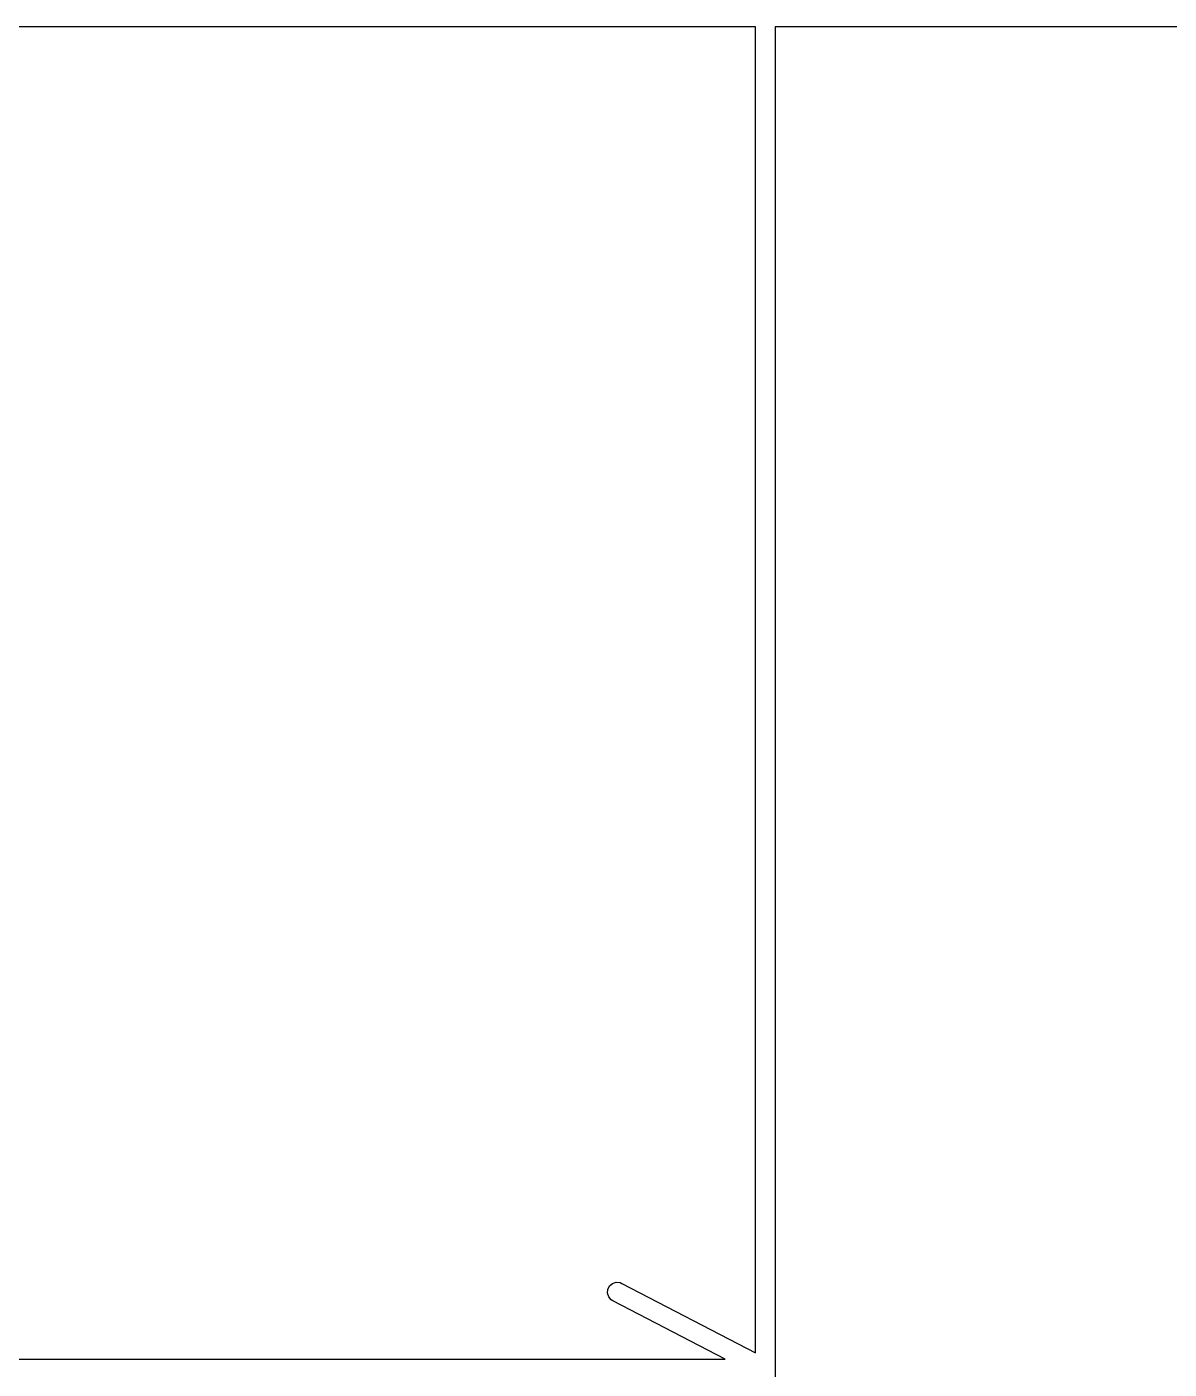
# Model space of a CAD drawing. Header units: inches. Extents: x 0.57 to 7.95, y -5.84 to -0.5.
# Drawn here: x 3.9126 to 4.2548, y -5.5906 to -5.1884 of the extents above; entities that cross this region are included whole.
import ezdxf

# ---------------------------------------------------------------- set-up
doc = ezdxf.new("R2010")
doc.units = ezdxf.units.IN
doc.header["$MEASUREMENT"] = 0
doc.layers.add('BLACK', color=250, linetype='CONTINUOUS')

msp = doc.modelspace()

# ---------------------------------------------------------------- linework, layer by layer
at = {"layer": 'BLACK', "linetype": 'CONTINUOUS'}
for p, q in [((4.13091, -5.18839), (1.18406, -5.18839)), ((4.13091, -5.58569), (4.13091, -5.18839)), ((4.13681, -5.18839), (4.13681, -5.61364)), ((7.5561, -5.18839), (4.13681, -5.18839)), ((4.08667, -5.56664), (4.0872, -5.56562)), ((4.0872, -5.56562), (4.08809, -5.56487)), ((4.08809, -5.56487), (4.08919, -5.56453)), ((4.08919, -5.56453), (4.09033, -5.56463)), ((4.09033, -5.56463), (4.09087, -5.56484)), ((4.09087, -5.56484), (4.13091, -5.58569)), ((4.08657, -5.56779), (4.08667, -5.56664)), ((4.08692, -5.56888), (4.08657, -5.56779)), ((4.08766, -5.56977), (4.08692, -5.56888)), ((4.08814, -5.57008), (4.08766, -5.56977)), ((4.12179, -5.5876), (4.08814, -5.57008)), ((1.19317, -5.5876), (4.12179, -5.5876))]:
    msp.add_line(p, q, dxfattribs=at)

doc.saveas('drawing.dxf')
